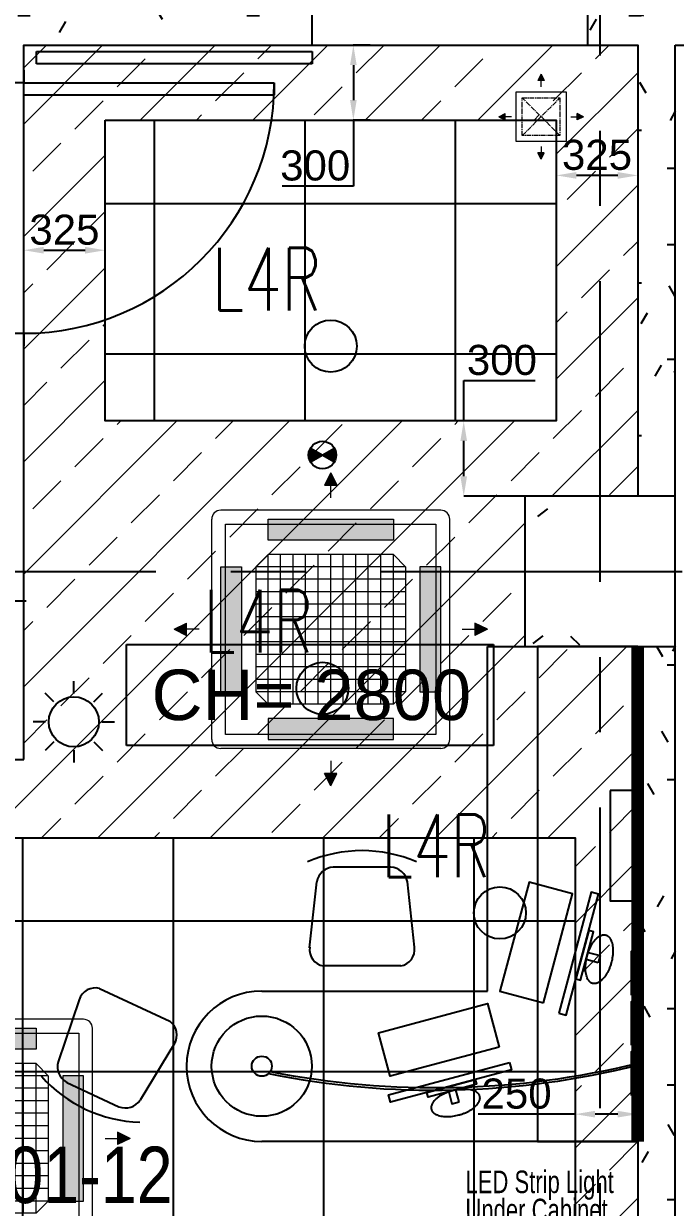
# Model space of a CAD drawing. Header units: millimetres. Extents: x -92759 to 184353, y -15225 to 86714.
# Drawn here: x -55433 to -52833, y 49804 to 54527 of the extents above; entities that cross this region are included whole.
import ezdxf

# ---------------------------------------------------------------- set-up
doc = ezdxf.new("R2010")
doc.units = ezdxf.units.MM
for name, pattern in [('CENTER2', [28.574999999999996, 19.05, -3.174999999999999, 3.174999999999999, -3.174999999999999]), ('HIDDEN', [0.375, 0.25, -0.125]), ('IDA - Grid Line', [2100, 1200, -300, 300, -300])]:
    doc.linetypes.add(name, pattern=pattern)
doc.layers.get('Defpoints').update_dxf_attribs({"color": 8})
for name, color, linetype in [('0-1', 9, 'Continuous'), ('0-Motion Sensor', 1, 'Continuous'), ('A-_DOOR----_E', 8, 'Continuous'), ('A-_ROOMNAME_A', 8, 'Continuous'), ('A-_WALL----_H-1', 9, 'Continuous'), ('A-_WALLPRTN_E', 8, 'Continuous'), ('A-PATT-CONC', 8, 'Continuous'), ('AAG_Dimension', 7, 'Continuous'), ('E-_LITG _ CKT -DB', 1, 'HIDDEN'), ('E-legend', 1, 'Continuous'), ('HF', 7, 'Continuous'), ('HF Text', 7, 'Continuous'), ('M-ACMV_FCU', 5, 'Continuous'), ('S-_COLN----_E', 8, 'Continuous')]:
    doc.layers.add(name, color=color, linetype=linetype)
for name, color, linetype, true_color in [('1599_FURN_RHH_BLK8 _NEW__1ST STY_dwg _2_-1', 7, 'Continuous', 0xaaaaaa), ('A-_DETA----_ED-2', 1, 'Continuous', 0xff0000), ('A-_FURN--1', 7, 'Continuous', 0xaaaaaa), ('A-_FURN--3', 7, 'Continuous', 0xaaaaaa), ('A-_FURN--4', 7, 'Continuous', 0xaaaaaa), ('E-_FIREALAM_E-1', 1, 'Continuous', 0xff0000), ('S-_ANOTGRID_E-1', 9, 'IDA - Grid Line', 0x808080)]:
    doc.layers.add(name, color=color, linetype=linetype, true_color=true_color)
for name, color, linetype, lineweight in [('HFI 9MM FPB', 94, 'Continuous', 5), ('M-ACMV_FAD', 3, 'Continuous', 18), ('M-ACMV_FAG', 3, 'Continuous', 25)]:
    doc.layers.add(name, color=color, linetype=linetype, lineweight=lineweight)
doc.styles.add('Arial', font='arial.ttf')
doc.styles.add('Arial Narrow_2', font='ARIALN.TTF', dxfattribs={"height": 224.9999999999997})
doc.styles.add('Arial_4', font='arial.ttf', dxfattribs={"height": 1.8})
doc.styles.add('Simplex', font='simplex_.ttf', dxfattribs={"width": 0.7, "height": 449.9999999999998})
doc.styles.get("Standard").update_dxf_attribs({"font": 'arial.ttf'})
doc.dimstyles.get("Standard").update_dxf_attribs({"dimtxt": 0.18, "dimasz": 0.18, "dimexe": 0.18, "dimexo": 0.0625, "dimgap": 0.09, "dimtad": 0, "dimtih": 1, "dimtoh": 1, "dimdec": 4, "dimzin": 0, "dimdsep": 46, "dimtxsty": 'Standard', "dimcen": 0.09, "dimadec": 0, "dimazin": 0, "dimtfac": 1, "dimtdec": 4, "dimtofl": 0, "dimtmove": 0, "dimatfit": 3, "dimfxl": 1, "dimtolj": 1, "dimtzin": 0, "dimarcsym": 0})
pattern_1 = [(0, (-11870.95033970803, 40538.29041519728), (609.6, 152.4), [50.292, -406.908, 50.292, -406.908, -2438.4]), (0, (-11870.95033970803, 40538.29041519728), (609.6, 152.4), [-914.4, 50.292, -864.1080000000001, 50.292, -406.908, -1066.8]), (0, (-11870.95033970803, 40538.29041519728), (609.6, 152.4), [-2286, 50.292, -254.508, 50.292, -711.7080000000001]), (120, (-11642.35033970803, 40614.49041519727), (-436.7822715367483, 451.7290861469939), [50.29199999999999, -406.9079999999999, 50.29199999999999, -406.9079999999999, -2438.399999999999]), (120, (-11642.35033970803, 40614.49041519727), (-436.7822715367483, 451.7290861469939), [-914.3999999999997, 50.29199999999999, -864.1079999999998, 50.29199999999999, -406.9079999999999, -1066.799999999999]), (120, (-11642.35033970803, 40614.49041519727), (-436.7822715367483, 451.7290861469939), [-2285.999999999999, 50.29199999999999, -254.5079999999999, 50.29199999999999, -711.7079999999999]), (240, (-11566.15033970803, 40919.29041519728), (-172.8177284632514, -604.1290861469938), [50.292, -406.908, 50.292, -406.908, -2438.4]), (240, (-11566.15033970803, 40919.29041519728), (-172.8177284632514, -604.1290861469938), [-914.4, 50.292, -864.1080000000001, 50.292, -406.908, -1066.8]), (240, (-11566.15033970803, 40919.29041519728), (-172.8177284632514, -604.1290861469938), [-2286, 50.292, -254.508, 50.292, -711.7080000000001])]

# ---------------------------------------------------------------- blocks, each defined once
blk = doc.blocks.new('IDA - Strobe Light - IDA - Strobe Light-8826107-BLK8_RHH_1ST STOREY PLAN')
at = {"layer": 'A-_DETA----_ED-2'}
for p, q in [((-3.537799099273752e-13, 312.4999999999995), (-3.537799099273752e-13, 362.4999999999995)), ((-79.54951288348698, 279.549512883486), (-114.9048519428144, 314.9048519428134)), ((79.54951288348606, 279.5495128834863), (114.9048519428134, 314.9048519428138)), ((-112.5000000000004, 199.9999999999995), (-162.5000000000003, 199.9999999999995)), ((112.4999999999997, 199.9999999999995), (162.4999999999997, 199.9999999999995)), ((-79.54951288348677, 120.4504871165127), (-114.9048519428141, 85.09514805718528)), ((79.54951288348626, 120.4504871165129), (114.9048519428137, 85.09514805718557)), ((-3.537799099273752e-13, 87.4999999999995), (-3.537799099273752e-13, 37.4999999999995))]:
    blk.add_line(p, q, dxfattribs=at)
blk.add_circle((-3.60338529980185e-13, 199.9999999999995), 99.99999999999993, dxfattribs=at)
blk = doc.blocks.new('IDA - Rectangle Column - 600W X 600D-V11-BLK8_RHH_1ST STOREY PLAN')
at = {"layer": 'S-_COLN----_E'}
h = blk.add_hatch(dxfattribs=at)
h.set_pattern_fill('FP_16', color=256, style=0, pattern_type=2)
h.set_pattern_definition([(49.99999999999999, (-1670.95, 20738.29), (1093.104430267475, -95.63411695947559), [114.3, -1257.3]), (355, (-1670.95, 20738.29), (-211.4574664150782, 1146.340905781224), [91.44, -1005.84]), (100.451, (-1579.858, 20730.321), (881.6559934061535, 1050.700308316319), [97.14, -1068.54]), (46.184, (-1670.95, 21043.09), (1626.474720277597, -252.2567880155302), [171.45, -1885.95]), (96.636, (-1535.411, 21022.069), (1424.415804803049, 1484.565381831424), [145.71, -1602.811]), (351.184, (-1670.95, 21043.09), (1424.429764516642, 1484.551388825616), [137.16, -1508.76]), (21, (-1518.55, 20966.89), (909.686336747598, -613.5910270951945), [114.3, -1257.3]), (326, (-1518.55, 20966.89), (370.8122318562428, 1105.12896128723), [91.44, -1005.84]), (71.45100000000001, (-1442.743, 20915.758), (1280.503324218127, 491.5278885997479), [97.14, -1068.54]), (37.50000000000001, (-1670.95, 20738.29), (18.53133908059709, 507.3302701573009), [50.292, -943.3560000000001, 50.292, -970.788, -1009.65]), (37.50000000000001, (-1670.95, 20738.29), (18.53133908059709, 507.3302701573009), [-2014.728, 50.292, -959.3580000000001]), (7.499999999999999, (-1670.95, 20738.29), (400.9177506676237, 601.0836210924509), [50.292, -531.876, 50.292, -920.4960000000001, -384.81]), (7.499999999999999, (-1670.95, 20738.29), (400.9177506676237, 601.0836210924509), [-1552.956, 50.292, -334.518]), (327.5, (-2010.802, 20738.29), (813.5451503241984, -34.37370723354661), [50.292, -330.708, 50.292, -2715.768]), (327.5, (-2010.802, 20738.29), (813.5451503241984, -34.37370723354661), [-431.292, -1138.428, 50.292, -1527.048]), (317.5, (-2163.202, 20738.29), (888.7754689953813, 152.5599537134181), [50.292, -445.008, 50.292, -739.14, -1120.14]), (317.5, (-2163.202, 20738.29), (888.7754689953813, 152.5599537134181), [-1284.732, 50.292, -1069.848])])
h.paths.add_polyline_path([(299.9999999999924, -300.0000000000184), (299.9999999999924, 299.9999999999751), (-300.0000000000011, 299.9999999999751), (-300.0000000000011, -300.0000000000184)])
for p, q in [((300.0000000000001, 300.0000000000001), (-299.9999999999998, 300.0000000000001)), ((-299.9999999999998, 300.0000000000001), (-299.9999999999998, -299.9999999999999)), ((300.0000000000001, -299.9999999999999), (300.0000000000001, 300.0000000000001)), ((-299.9999999999998, -299.9999999999999), (300.0000000000001, -299.9999999999999))]:
    blk.add_line(p, q, dxfattribs=at)
blk = doc.blocks.new('IDA - F - Single - Swing1 - 1100L X 2200H -TD-03-10510365-BLK8_RHH_1ST STOREY PLAN')
at = {"layer": 'A-_DOOR----_E'}
for p, q in [((-550.0000000000018, 75.00000000045367), (-500.0000000000019, 75.00000000045382)), ((-500.0000000000019, 75.00000000045382), (-500.0000000000014, -75.00000000048006)), ((499.9999999999973, 75.00000000045706), (549.999999999998, 75.00000000045722)), ((499.9999999999977, -75.00000000047682), (499.9999999999973, 75.00000000045706)), ((-500.0000000000014, -75.00000000048006), (-550.0000000000014, -75.00000000048021)), ((449.999999999996, -75.00000000000688), (499.999999999996, -75.00000000000688)), ((449.999999999996, -1075.000000000007), (449.999999999996, -75.0000000000069)), ((499.999999999996, -75.00000000000688), (499.999999999996, -1075.000000000007)), ((549.9999999999984, -75.00000000047666), (499.9999999999977, -75.00000000047682)), ((499.999999999996, -1075.000000000007), (449.999999999996, -1075.000000000007))]:
    blk.add_line(p, q, dxfattribs=at)
blk.add_arc((499.9999999999996, -75.0000000000127), 999.9999999999953, 179.9999999999999, 269.9999999999995, dxfattribs=at)
blk = doc.blocks.new('One-Pane_Sliding_Door_4854 - B8-SD04 1100x2200-10511346-BLK8_RHH_1ST STOREY PLAN')
at = {"layer": 'A-_DOOR----_E'}
for p, q in [((-549.9999999999999, 150.0000000000082), (-1650, 150.0000000000082)), ((-1650, 150.0000000000082), (-1650, 100.0000000000082)), ((-549.9999999999999, 100.0000000000082), (-549.9999999999999, 150.0000000000082)), ((-1650, 100.0000000000082), (-549.9999999999998, 100.0000000000082))]:
    blk.add_line(p, q, dxfattribs=at)
blk = doc.blocks.new('1599_FURN_RHH_BLK8 _NEW__1ST STY_dwg _2_-10346281-BLK8_RHH_1ST STOREY PLAN')
at = {"layer": 'A-_FURN--1', "flags": 128}
for points in [[(-17530.10285364324, -28690.6711708104), (-17530.10285364324, -28515.6711708104), (-17505.10285364324, -28515.6711708104), (-17505.10285364324, -28690.6711708104)], [(-17530.10285364324, -28890.6711708104), (-17530.10285364324, -28715.6711708104), (-17505.10285364324, -28715.6711708104), (-17505.10285364324, -28890.6711708104)], [(-17530.10285364324, -29090.6711708104), (-17530.10285364324, -28915.6711708104), (-17505.10285364324, -28915.6711708104), (-17505.10285364324, -29090.6711708104)]]:
    blk.add_lwpolyline(points, close=True, dxfattribs=at)
at = {"layer": 'A-_FURN--3', "flags": 128}
for points in [[(-17615.10285363859, -27874.04638757573), (-17615.10285363859, -28314.04638757573), (-17505.10285363486, -28314.04638757573), (-17505.10285363486, -27874.04638757573)], [(-17881.2362048924, -28720.65111020456), (-17764.76763459807, -28285.98448837378), (-17938.63428333076, -28239.39706025615), (-18055.10285362462, -28674.06368208693)], [(-18058.51542550605, -28897.93033081914), (-18493.1820473359, -29014.39890111533), (-18539.76947545446, -28840.53225238311), (-18105.10285362462, -28724.06368208693)]]:
    blk.add_lwpolyline(points, close=True, dxfattribs=at)
at = {"layer": 'A-_FURN--3'}
for radius in [200, 40]:
    blk.add_circle((-19005.10285343649, -28974.06368208693), radius, dxfattribs=at)
for centre, radius, start, end in [((-18316.46919897152, -25751.97374033991), 3317.939173582517, 258.5021910338344, 284.1546062683701), ((-18313.12139705429, -25661.99686428781), 3397.527970790316, 258.8326290538036, 283.758230804672)]:
    blk.add_arc(centre, radius, start, end, dxfattribs=at)
at = {"layer": 'A-_FURN--4'}
for p, q in [((-18105.10285362462, -27299.06368208697), (-17505.10285362462, -27299.06368208697)), ((-18105.10285362462, -28674.06368208693), (-18105.10285362462, -27299.06368208697)), ((-17505.10285362462, -27299.06368208697), (-17905.10285362462, -27299.06368208697)), ((-17905.10285362462, -27299.06368208697), (-17905.10285362462, -29274.0636820869)), ((-17505.10285362462, -29274.06368208693), (-17505.10285362462, -27299.06368208697)), ((-17505.10285362462, -27299.06368208697), (-17505.10285362462, -29274.0636820869)), ((-18490.10285353073, -28179.66368208699), (-18720.10285353073, -28179.66368208699)), ((-18814.2028535307, -28501.66368208699), (-18786.00285353075, -28238.56368208701)), ((-18396.2028535307, -28499.76368208697), (-18424.2028535307, -28238.56368208696)), ((-18450.40285353077, -28574.06368208702), (-18759.8028535308, -28574.06368208702)), ((-19652.54734936025, -28664.22741244185), (-19372.13572005235, -28794.98550262708)), ((-19733.06976826541, -28708.66017123159), (-19818.08104019746, -28957.22107653347)), ((-19005.10285343649, -28674.06368208693), (-18105.10285362462, -28674.06368208693)), ((-19353.43013858848, -28883.59261984738), (-19490.178882849, -29110.12436363435)), ((-19783.24757264904, -29038.45314863896), (-19574.79678163154, -29135.65534884129)), ((-18105.10285362462, -29274.06368208693), (-19005.10285343649, -29274.06368208693)), ((-17505.10285362462, -29274.06368208693), (-18105.10285362462, -29274.06368208693)), ((-17905.10285362462, -29274.06368208693), (-17505.10285362462, -29274.06368208693))]:
    blk.add_line(p, q, dxfattribs=at)
at = {"layer": 'A-_FURN--4', "flags": 128}
for points in [[(-17820.09187318152, -28762.91658901701), (-17791.11409839289, -28770.68116037022), (-17661.70457583934, -28287.71824722632), (-17690.68235062796, -28279.9536758731)], [(-17752.29124162684, -28625.79228642705), (-17732.97272510111, -28630.9686673292), (-17681.20891607966, -28437.78350207163), (-17700.52743260539, -28432.60712116949)], [(-17662.67681495257, -28561.80592435009), (-17710.97310626699, -28548.86497209473), (-17703.20853491378, -28519.8871973061), (-17654.91224359936, -28532.82814956146)], [(-18016.24994668993, -28959.07466253349), (-18008.48537533713, -28988.05243732223), (-18491.44828848285, -29117.46195986903), (-18499.21285983565, -29088.48418508029)], [(-18153.37424928084, -29026.87529408628), (-18148.19786837895, -29046.19381061211), (-18341.38303363725, -29097.95761963082), (-18346.55941453914, -29078.639103105)], [(-18217.36061135906, -29116.48972075964), (-18230.30156361376, -29068.19342944506), (-18259.2793384025, -29075.95800079787), (-18246.33838614781, -29124.25429211244)]]:
    blk.add_lwpolyline(points, close=True, dxfattribs=at)
at = {"layer": 'A-_FURN--4'}
for centre, radius, start, end in [((-18605.15285353077, -28661.76836958709), 547.7046897823443, 66.66492777636732, 113.3350694454849), ((-18715.48662153381, -28251.14449174058), 71.6297127355845, 93.69503333225596, 169.8842861097128), ((-18494.71908552764, -28251.14449174058), 71.62971273558156, 10.11571389028722, 86.30496666774403), ((-18748.93307301082, -28509.21567260947), 65.75269166924794, 171.7350638884461, 260.4845777791185), ((-18461.27263405075, -28509.21567260947), 65.75269166924794, 279.5154222208815, 8.26493611155396), ((-19670.10193567496, -28727.59343615385), 65.75269166924858, 74.51542221938436, 163.2649361109883), ((-19005.10285343649, -28974.06368208693), 300.0000000000018, 90, 270), ((-19409.39303982427, -28849.16399084121), 65.75269166924852, 326.7350638881816, 55.48457777946084), ((-19748.85475011921, -28975.62043816892), 71.62971273557986, 165.1157138894004, 241.3049666681898), ((-19475.23061673838, -28650.140147207), 547.7046897823454, 221.6649277776613, 268.3350694462103), ((-19548.77141311282, -29068.9208304865), 71.62971273558442, 248.6950333330859, 324.8842861100165)]:
    blk.add_arc(centre, radius, start, end, dxfattribs=at)
for points in [[(-17707.09082059038, -28534.37608470042), (-17681.2089160796, -28437.78350207164), (-17632.91262476525, -28450.724454327)], [(-17632.91262476525, -28450.724454327), (-17584.61633345077, -28463.66540658236), (-17610.49823796155, -28560.25798921114)], [(-17684.67643378669, -28643.90961958456), (-17732.97272510099, -28630.96866732918), (-17707.09082059038, -28534.37608470042)], [(-17610.49823796155, -28560.25798921114), (-17636.38014247216, -28656.85057183991), (-17684.67643378669, -28643.90961958456)], [(-18244.79045100813, -29072.07571512147), (-18341.38303363713, -29097.95761963083), (-18328.44208138256, -29146.25391094539)], [(-18135.25691612432, -29094.49010192669), (-18148.19786837889, -29046.1938106121), (-18244.79045100813, -29072.07571512147)], [(-18218.90854649874, -29168.66829775061), (-18122.31596386951, -29142.78639324124), (-18135.25691612432, -29094.49010192669)], [(-18328.44208138256, -29146.25391094539), (-18315.50112912775, -29194.55020225996), (-18218.90854649874, -29168.66829775061)]]:
    blk.add_rational_spline(points, [1, 0.7071067811865476, 1], degree=2, dxfattribs=at)
blk = doc.blocks.new('A$Cb2bf8f38')
at = {"layer": 'A-_WALL----_H-1'}
h = blk.add_hatch(dxfattribs=at)
h.set_pattern_fill('FP_1', color=256, style=0, pattern_type=2)
h.set_pattern_definition(pattern_1)
h.paths.add_polyline_path([(-3950.000000000445, 21899.99999999437), (-1549.000007345134, 21899.99999999437), (-1549.000007345134, 22049.99999999438), (-7750.000000002916, 22049.99999999442), (-7750.000000002916, 21899.99999999442), (-4100.000000000446, 21899.99999999442)])
h.paths.add_polyline_path([(-10249.00000000316, 21899.99999999442), (-9750.000000002869, 21899.99999999442), (-9750.000000002869, 22049.99999999442), (-10249.00000000316, 22049.99999999442)])
h.paths.add_polyline_path([(-12500.00000000014, 21899.99999999442), (-11449.00000000317, 21899.99999999442), (-11449.00000000317, 22049.99999999442), (-14899.99999999946, 22049.99999999442), (-14899.99999999946, 21899.99999999442), (-12575.0000000001, 21899.99999999445)])
h = blk.add_hatch(dxfattribs=at)
h.set_pattern_fill('FP_1', color=256, style=0, pattern_type=2)
h.set_pattern_definition(pattern_1)
h.paths.add_polyline_path([(-9900.000000000453, 16024.99999999503), (-9900.000000000453, 19499.99999999479), (-10050.00000000045, 19499.99999999479), (-10050.00000000045, 16024.99999999503)])
h.paths.add_polyline_path([(-10050.00000000045, 20099.99999999479), (-9900.000000000453, 20099.99999999479), (-9900.000000000453, 21899.99999999442), (-10050.00000000045, 21899.99999999442)])
at = {"layer": 'A-_WALLPRTN_E'}
for p, q in [((-11349.00000000316, 21899.99999999443), (-11349.00000000316, 22049.99999999443)), ((-10249.00000000316, 21899.99999999443), (-10249.00000000316, 22049.99999999443)), ((-12500.00000000014, 21899.99999999443), (-11349.00000000316, 21899.99999999444)), ((-10249.00000000316, 21899.99999999444), (-10050.00000000045, 21899.99999999447)), ((-10050.00000000045, 21899.99999999443), (-10050.00000000045, 20099.99999999481)), ((-9900.000000000453, 20099.99999999481), (-9900.000000000453, 21899.99999999443)), ((-9900.000000000453, 21899.99999999443), (-9750.000000002878, 21899.99999999443)), ((-10050.00000000045, 19499.99999999481), (-10050.00000000045, 16024.99999999506)), ((-9900.000000000453, 16024.99999999506), (-9900.000000000453, 19499.99999999481))]:
    blk.add_line(p, q, dxfattribs=at)
at = {"layer": 'S-_ANOTGRID_E-1'}
for p, q in [((-10200.00000000044, -20141.41303295737), (-10200.00000000044, 53272.8020007598)), ((-38373.07310524902, 19799.99999999477), (13584.69335650013, 19799.99999999477))]:
    blk.add_line(p, q, dxfattribs=at)
at = {"layer": '1599_FURN_RHH_BLK8 _NEW__1ST STY_dwg _2_-1'}
blk.add_blockref('1599_FURN_RHH_BLK8 _NEW__1ST STY_dwg _2_-10346281-BLK8_RHH_1ST STOREY PLAN', (7455.102853621805, 46800.00000000382), dxfattribs=at)
at = {"layer": 'A-_DOOR----_E', "xscale": -1, "rotation": 180}
blk.add_blockref('One-Pane_Sliding_Door_4854 - B8-SD04 1100x2200-10511346-BLK8_RHH_1ST STOREY PLAN', (-10799.00000000316, 21974.99999999444), dxfattribs=at)
at = {"layer": 'A-_DOOR----_E', "rotation": 89.99999999999991}
blk.add_blockref('IDA - F - Single - Swing1 - 1100L X 2200H -TD-03-10510365-BLK8_RHH_1ST STOREY PLAN', (-12575.00000000014, 21249.99999999444), dxfattribs=at)
at = {"layer": 'E-_FIREALAM_E-1', "rotation": 269.9999999999968}
blk.add_blockref('IDA - Strobe Light - IDA - Strobe Light-8826107-BLK8_RHH_1ST STOREY PLAN', (-12500.00000000014, 19199.99999999463), dxfattribs=at)
at = {"layer": 'S-_COLN----_E'}
blk.add_blockref('IDA - Rectangle Column - 600W X 600D-V11-BLK8_RHH_1ST STOREY PLAN', (-10200.00000000044, 19799.99999999482), dxfattribs=at)
at = {"layer": 'A-_ROOMNAME_A', "insert": (-12750.90449955158, 17504.83332770185), "char_height": 224.9999999999997, "width": 1058.227499999999, "attachment_point": 1, "style": 'Arial Narrow_2'}
blk.add_mtext('R01-12', dxfattribs=at)
blk = doc.blocks.new('*D619')
at = {"layer": 'AAG_Dimension', "color": 0, "lineweight": -2, "transparency": 16777216}
for p, q in [((-927.8985148519278, 479179.9193138212), (-927.8985148519278, 479144.2292406703)), ((-779.0496602921194, 479179.9193138212), (-779.0496602921194, 479144.2292406703)), ((-1007.898514851928, 479144.4092406703), (-1381.97764172778, 479144.4092406703)), ((-699.0496602921194, 479144.4092406703), (-619.0496602921194, 479144.4092406703))]:
    blk.add_line(p, q, dxfattribs=at)
at = {"layer": 'AAG_Dimension', "color": 0, "transparency": 16777216}
for points in [[(-1007.898514851928, 479157.7425740036), (-1007.898514851928, 479131.075907337), (-927.8985148519278, 479144.4092406703)], [(-699.0496602921194, 479157.7425740036), (-699.0496602921194, 479131.075907337), (-779.0496602921194, 479144.4092406703)]]:
    blk.add_solid(points, dxfattribs=at)
at = {"layer": 'Defpoints', "color": 0, "transparency": 16777216}
for p in [(-927.8985148519278, 479179.9818138212), (-779.0496602921194, 479179.9818138212), (-927.8985148519278, 479144.4092406703)]:
    blk.add_point(p, dxfattribs=at)
at = {"layer": 'AAG_Dimension', "color": 152, "true_color": 0x2776bb, "transparency": 16777216, "insert": (-1234.938078289854, 479225.6779991969), "char_height": 120, "attachment_point": 5, "style": 'Arial'}
blk.add_mtext('\\A1;149', dxfattribs=at)
blk = doc.blocks.new('*D623')
at = {"layer": 'AAG_Dimension', "color": 0, "lineweight": -2, "transparency": 16777216}
for p, q in [((-629.0496602920612, 480543.2732059765), (-629.0496602920612, 480543.3907059765)), ((-549.0496602920612, 480543.2107059765), (-383.975277916863, 480543.2107059765)), ((-303.975277916863, 480543.2732059765), (-303.975277916863, 480543.3907059765))]:
    blk.add_line(p, q, dxfattribs=at)
at = {"layer": 'AAG_Dimension', "color": 0, "transparency": 16777216}
for points in [[(-549.0496602920612, 480556.5440393098), (-549.0496602920612, 480529.8773726432), (-629.0496602920612, 480543.2107059765)], [(-383.975277916863, 480556.5440393098), (-383.975277916863, 480529.8773726432), (-303.975277916863, 480543.2107059765)]]:
    blk.add_solid(points, dxfattribs=at)
at = {"layer": 'Defpoints', "color": 0, "transparency": 16777216}
for p in [(-629.0496602920612, 480543.2107059765), (-303.975277916863, 480543.2107059765), (-303.975277916863, 480543.2107059765)]:
    blk.add_point(p, dxfattribs=at)
at = {"layer": 'AAG_Dimension', "color": 152, "true_color": 0x2776bb, "transparency": 16777216, "insert": (-466.5124691044621, 480624.5203921975), "char_height": 120, "attachment_point": 5, "style": 'Arial'}
blk.add_mtext('\\A1;325', dxfattribs=at)
blk = doc.blocks.new('*D624')
at = {"layer": 'AAG_Dimension', "color": 0, "lineweight": -2, "transparency": 16777216}
for p, q in [((752.743337360662, 481361.7095847972), (686.2289891252507, 481361.7095847972)), ((686.4089891252507, 481281.7095847972), (686.4089891252507, 481142.2015427476)), ((752.743337360662, 481062.2015427476), (686.2289891252507, 481062.2015427476)), ((686.4089891252507, 481062.2015427476), (686.4089891252509, 480799.4413415827)), ((686.4089891252509, 480799.4413415827), (401.7705170925087, 480799.4413415827))]:
    blk.add_line(p, q, dxfattribs=at)
at = {"layer": 'AAG_Dimension', "color": 0, "transparency": 16777216}
for points in [[(673.0756557919174, 481281.7095847972), (699.7423224585841, 481281.7095847972), (686.4089891252507, 481361.7095847972)], [(673.0756557919174, 481142.2015427476), (699.7423224585841, 481142.2015427476), (686.4089891252507, 481062.2015427476)]]:
    blk.add_solid(points, dxfattribs=at)
at = {"layer": 'Defpoints', "color": 0, "transparency": 16777216}
for p in [(752.805837360662, 481361.7095847972), (686.4089891252507, 481062.2015427476), (752.805837360662, 481062.2015427476)]:
    blk.add_point(p, dxfattribs=at)
at = {"layer": 'AAG_Dimension', "color": 152, "true_color": 0x2776bb, "transparency": 16777216, "insert": (534.0897531090159, 480880.7510278036), "char_height": 120, "attachment_point": 5, "style": 'Arial'}
blk.add_mtext('\\A1;300', dxfattribs=at)
blk = doc.blocks.new('*D625')
at = {"layer": 'AAG_Dimension', "color": 0, "lineweight": -2, "transparency": 16777216}
for p, q in [((1496.024712512866, 480843.2232210645), (1496.024712512866, 480841.6167535211)), ((1740.95033970756, 480841.7967535211), (1576.024712512866, 480841.7967535211)), ((1820.95033970756, 480843.2232210645), (1820.95033970756, 480841.6167535211))]:
    blk.add_line(p, q, dxfattribs=at)
at = {"layer": 'AAG_Dimension', "color": 0, "transparency": 16777216}
for points in [[(1576.024712512866, 480855.1300868544), (1576.024712512866, 480828.4634201878), (1496.024712512866, 480841.7967535211)], [(1740.95033970756, 480855.1300868544), (1740.95033970756, 480828.4634201878), (1820.95033970756, 480841.7967535211)]]:
    blk.add_solid(points, dxfattribs=at)
at = {"layer": 'Defpoints', "color": 0, "transparency": 16777216}
for p in [(1496.024712512866, 480843.2857210645), (1496.024712512866, 480841.7967535211), (1820.95033970756, 480843.2857210645)]:
    blk.add_point(p, dxfattribs=at)
at = {"layer": 'AAG_Dimension', "color": 152, "true_color": 0x2776bb, "transparency": 16777216, "insert": (1658.487526110213, 480923.1064397421), "char_height": 120, "attachment_point": 5, "style": 'Arial'}
blk.add_mtext('\\A1;325', dxfattribs=at)
blk = doc.blocks.new('*D626')
at = {"layer": 'AAG_Dimension', "color": 0, "lineweight": -2, "transparency": 16777216}
for p, q in [((1126.665531120108, 479862.2015427472), (1126.665531120108, 480023.5112289677)), ((1126.665531120108, 480023.5112289677), (1411.30400315285, 480023.5112289677)), ((1370.887839707939, 479862.2015427472), (1126.485531120108, 479862.2015427472)), ((1126.665531120108, 479641.7095847976), (1126.665531120108, 479782.2015427472)), ((1370.887839707939, 479561.7095847976), (1126.485531120108, 479561.7095847976))]:
    blk.add_line(p, q, dxfattribs=at)
at = {"layer": 'AAG_Dimension', "color": 0, "transparency": 16777216}
for points in [[(1113.332197786775, 479782.2015427472), (1139.998864453441, 479782.2015427472), (1126.665531120108, 479862.2015427472)], [(1113.332197786775, 479641.7095847976), (1139.998864453442, 479641.7095847976), (1126.665531120108, 479561.7095847976)]]:
    blk.add_solid(points, dxfattribs=at)
at = {"layer": 'Defpoints', "color": 0, "transparency": 16777216}
for p in [(1126.665531120108, 479862.2015427472), (1370.950339707939, 479862.2015427472), (1370.950339707939, 479561.7095847976)]:
    blk.add_point(p, dxfattribs=at)
at = {"layer": 'AAG_Dimension', "color": 152, "true_color": 0x2776bb, "transparency": 16777216, "insert": (1278.984767136615, 480104.8209151886), "char_height": 120, "attachment_point": 5, "style": 'Arial'}
blk.add_mtext('\\A1;300', dxfattribs=at)
blk = doc.blocks.new('*D630')
at = {"layer": 'AAG_Dimension', "color": 0, "lineweight": -2, "transparency": 16777216}
for p, q in [((1570.950334919777, 477096.3114659297), (1184.183622777894, 477096.3114659297)), ((1570.950334919777, 477096.3739659297), (1570.950334919777, 477096.4914659297)), ((1740.950339705203, 477096.3114659297), (1650.950334919777, 477096.3114659297)), ((1820.950339705203, 477096.3739659297), (1820.950339705203, 477096.4914659297))]:
    blk.add_line(p, q, dxfattribs=at)
at = {"layer": 'AAG_Dimension', "color": 0, "transparency": 16777216}
for points in [[(1650.950334919777, 477109.644799263), (1650.950334919777, 477082.9781325964), (1570.950334919777, 477096.3114659297)], [(1740.950339705203, 477109.644799263), (1740.950339705203, 477082.9781325964), (1820.950339705203, 477096.3114659297)]]:
    blk.add_solid(points, dxfattribs=at)
at = {"layer": 'Defpoints', "color": 0, "transparency": 16777216}
for p in [(1570.950334919777, 477096.3114659297), (1570.950334919777, 477096.3114659297), (1820.950339705203, 477096.3114659297)]:
    blk.add_point(p, dxfattribs=at)
at = {"layer": 'AAG_Dimension', "color": 152, "true_color": 0x2776bb, "transparency": 16777216, "insert": (1337.566978848835, 477177.5802244563), "char_height": 120, "attachment_point": 5, "style": 'Arial'}
blk.add_mtext('\\A1;250', dxfattribs=at)
blk = doc.blocks.new('A$C020d881d')
at = {"layer": 'E-legend', "lineweight": 25}
blk.add_circle((818.6643091849692, 171.9994699180243), 103.8225529415026, dxfattribs=at)
at = {"layer": 'E-legend', "lineweight": 25, "style": 'Simplex', "width": 0.7}
blk.add_text('L4R', height=250, dxfattribs=at).set_placement((345.2158131215483, 314.3464861893663))
blk = doc.blocks.new('Motion Sensor')
at = {"layer": 'E-legend', "lineweight": 25}
h = blk.add_hatch(color=256, dxfattribs=at)
h.dxf.hatch_style = 1
h.paths.add_polyline_path([(10020.95033603635, -17121.62374853581), (9973.309739583374, -17094.11843734937, 0.1316524975873853), (9965.939713663416, -17121.62374853581, 0.1316524975873853), (9973.309739583374, -17149.12905972231)])
h = blk.add_hatch(color=256, dxfattribs=at)
h.dxf.hatch_style = 1
h.paths.add_polyline_path([(10068.59093248929, -17094.11843734937), (10020.95033603635, -17121.62374853581), (10068.59093248929, -17149.12905972231, 0.1316524975873954), (10075.96095840927, -17121.62374853581, 0.1316524975873954)])
for p, q in [((9973.309739583374, -17094.11843734938), (10068.59093248929, -17149.12905972232)), ((9973.309739583374, -17149.12905972232), (10068.59093248929, -17094.11843734938))]:
    blk.add_line(p, q, dxfattribs=at)
blk.add_circle((10020.95033603635, -17121.62374853581), 55.01062237293718, dxfattribs=at)
blk = doc.blocks.new('EL_B8_L1_R4')
at = {"color": 1, "linetype": 'HIDDEN', "ltscale": 40, "const_width": 50}
blk.add_lwpolyline([(742.9431413980201, -21058.34078146523), (742.9431413977873, -23033.34078146517)], dxfattribs=at)
at = {"layer": '0-Motion Sensor'}
blk.add_blockref('Motion Sensor', (-10535.98237917502, -3172.445918148442), dxfattribs=at)
at = {"layer": 'E-_LITG _ CKT -DB', "ltscale": 0.5}
for p in [(-1300.738137871347, -20031.38325982738), (-1333.587418092182, -21396.67069618969), (-625.7381383953616, -22292.84025138317)]:
    blk.add_blockref('A$C020d881d', p, dxfattribs=at)
at = {"color": 1, "linetype": 'HIDDEN', "ltscale": 40, "style": 'Arial', "width": 0.7}
for s, p in [('LED Strip Light', (55.55304280226119, -23239.14624979353)), ('Under Cabinet', (55.55304280226119, -23351.43159195321))]:
    blk.add_text(s, height=90, rotation=0.06266059732457552, dxfattribs=at).set_placement(p)
blk = doc.blocks.new('A$Ca8a76259')
at = {"layer": 'M-ACMV_FCU', "lineweight": 0}
h = blk.add_hatch(color=256, dxfattribs=at)
h.dxf.hatch_style = 1
h.paths.add_polyline_path([(0, 625), (-25, 575), (25, 575)])
h = blk.add_hatch(color=256, dxfattribs=at)
h.dxf.hatch_style = 1
h.paths.add_polyline_path([(250, 356), (250, 439), (-250, 439), (-250, 356)])
h.paths.add_polyline_path([(356, -250), (439, -250), (439, 250), (356, 250)])
h.paths.add_polyline_path([(-356, 250), (-439, 250), (-439, -250), (-356, -250)])
h.paths.add_polyline_path([(-250, -356), (-250, -439), (250, -439), (250, -356)])
h = blk.add_hatch(color=256, dxfattribs=at)
h.dxf.hatch_style = 1
h.paths.add_polyline_path([(-625, 0), (-575, -25), (-575, 25)])
h = blk.add_hatch(color=256, dxfattribs=at)
h.dxf.hatch_style = 1
h.paths.add_polyline_path([(625, 0), (575, 25), (575, -25)])
h = blk.add_hatch(color=256, dxfattribs=at)
h.dxf.hatch_style = 1
h.paths.add_polyline_path([(0, -625), (25, -575), (-25, -575)])
for p, q in [((0, 625), (-25, 575)), ((0, 625), (25, 575)), ((-25, 575), (25, 575)), ((0, 525), (0, 575)), ((439, 475), (-439, 475)), ((439, 475), (439, 475)), ((-475, 439), (-475, -439)), ((475, 439), (475, 439)), ((475, 439), (475, -439)), ((-298.5, 250), (-250, 298.5)), ((-250, 298.5), (250, 298.5)), ((-250, 298.5), (-250, -298.5)), ((-200, 298.5), (-200, -298.5)), ((-150, 298.5), (-150, -298.5)), ((-100, 298.5), (-100, -298.5)), ((-50, 298.5), (-50, -298.5)), ((0, 298.5), (0, -298.5)), ((50, 298.5), (50, -298.5)), ((100, 298.5), (100, -298.5)), ((150, 298.5), (150, -298.5)), ((200, 298.5), (200, -298.5)), ((250, 298.5), (298.5, 250)), ((250, 298.5), (250, -298.5)), ((-298.5, 250), (-298.5, -250)), ((298.5, 250), (-298.5, 250)), ((298.5, 250), (298.5, -250)), ((298.5, 200), (-298.5, 200)), ((298.5, 150), (-298.5, 150)), ((298.5, 100), (-298.5, 100)), ((298.5, 50), (-298.5, 50)), ((-625, 0), (-575, 25)), ((-625, 0), (-575, -25)), ((-575, -25), (-575, 25)), ((-525, 0), (-575, 0)), ((298.5, 0), (-298.5, 0)), ((525, 0), (575, 0)), ((575, 25), (575, -25)), ((625, 0), (575, 25)), ((625, 0), (575, -25)), ((298.5, -50), (-298.5, -50)), ((298.5, -100), (-298.5, -100)), ((298.5, -150), (-298.5, -150)), ((298.5, -200), (-298.5, -200)), ((-250, -298.5), (-298.5, -250)), ((298.5, -250), (-298.5, -250)), ((250, -298.5), (298.5, -250)), ((-250, -298.5), (250, -298.5)), ((439, -475), (-439, -475)), ((0, -525), (0, -575)), ((25, -575), (-25, -575)), ((0, -625), (-25, -575)), ((0, -625), (25, -575))]:
    blk.add_line(p, q, dxfattribs=at)
for points in [[(-250, 356), (250, 356), (250, 439), (-250, 439)], [(420, 420), (420, -420), (-420, -420), (-420, 420)], [(-356, 250), (-356, -250), (-439, -250), (-439, 250)], [(356, 250), (356, -250), (439, -250), (439, 250)], [(-250, -356), (250, -356), (250, -439), (-250, -439)]]:
    blk.add_lwpolyline(points, close=True, dxfattribs=at)
for centre, start, end in [((-439, 439), 90, 180), ((439, 439), 0, 90), ((-439, -439), 180, 270), ((439, -439), 270, 0)]:
    blk.add_arc(centre, 36, start, end, dxfattribs=at)
blk = doc.blocks.new('A$C9dcc8b2b')
at = {"layer": 'M-ACMV_FAG', "lineweight": 5}
h = blk.add_hatch(color=3, dxfattribs=at)
h.dxf.hatch_style = 1
h.paths.add_polyline_path([(-12.56448344222736, 143.9112086055247), (12.56448344216915, 143.9112086055247), (0, 169.0401754899358)])
h = blk.add_hatch(color=3, dxfattribs=at)
h.dxf.hatch_style = 1
h.paths.add_polyline_path([(-169.0401754899649, 0), (-143.9112086055102, -12.56448344219825), (-143.9112086055102, 12.5644834422128)])
h = blk.add_hatch(color=3, dxfattribs=at)
h.dxf.hatch_style = 1
h.paths.add_polyline_path([(143.9112086055102, 12.5644834422128), (143.9112086055102, -12.56448344219825), (169.0401754899067, 0)])
h = blk.add_hatch(color=3, dxfattribs=at)
h.dxf.hatch_style = 1
h.paths.add_polyline_path([(0, -169.0401754899358), (12.56448344216915, -143.9112086055247), (-12.56448344222736, -143.9112086055247)])
at = {"layer": 'M-ACMV_FAD', "color": 3, "lineweight": 5}
blk.add_lwpolyline([(-99.5, 99.5), (99.5, 99.5), (99.5, -99.5), (-99.5, -99.5)], close=True, dxfattribs=at)
at = {"layer": 'M-ACMV_FAG', "color": 3, "lineweight": 5}
for p, q in [((0, 169.0401754899358), (-12.56448344222736, 143.9112086055247)), ((12.56448344216915, 143.9112086055247), (-12.56448344222736, 143.9112086055247)), ((0, 169.0401754899358), (12.56448344216915, 143.9112086055247)), ((0, 118.7822417211137), (0, 143.9112086055247)), ((-169.0401754899649, 0), (-143.9112086055102, 12.5644834422128)), ((-169.0401754899649, 0), (-143.9112086055102, -12.56448344219825)), ((-143.9112086055102, -12.56448344219825), (-143.9112086055102, 12.5644834422128)), ((-118.7822417211137, 0), (-143.9112086055102, 0)), ((118.7822417211137, 0), (143.9112086055102, 0)), ((143.9112086055102, -12.56448344219825), (143.9112086055102, 12.5644834422128)), ((169.0401754899067, 0), (143.9112086055102, 12.5644834422128)), ((169.0401754899067, 0), (143.9112086055102, -12.56448344219825)), ((0, -118.7822417211137), (0, -143.9112086055247)), ((12.56448344216915, -143.9112086055247), (-12.56448344222736, -143.9112086055247)), ((0, -169.0401754899358), (-12.56448344222736, -143.9112086055247)), ((0, -169.0401754899358), (12.56448344216915, -143.9112086055247))]:
    blk.add_line(p, q, dxfattribs=at)
at = {"layer": 'M-ACMV_FAG', "color": 3, "linetype": 'CENTER2', "lineweight": 5}
for p, q in [((-75, -75), (75, 75)), ((75, -75), (-75, 75))]:
    blk.add_line(p, q, dxfattribs=at)
blk.add_lwpolyline([(-75, 75), (75, 75), (75, -75), (-75, -75)], close=True, dxfattribs=at)
blk = doc.blocks.new('ACMV_B8L1_R9')
at = {"layer": 'M-ACMV_FAG'}
blk.add_blockref('A$C9dcc8b2b', (236434.5000000019, -55798.90625573448), dxfattribs=at)
at = {"layer": 'M-ACMV_FCU', "lineweight": 5, "rotation": 270}
for p in [(235595.0743775877, -57844.36615086945), (234169.6640042101, -59875.27299373916)]:
    blk.add_blockref('A$Ca8a76259', p, dxfattribs=at)
blk = doc.blocks.new('RCP_B8L1')
at = {"layer": 'A-PATT-CONC'}
h = blk.add_hatch(dxfattribs=at)
h.set_pattern_fill('ANSI37', color=256, scale=189, angle=45)
h.set_pattern_definition([(90, (1496.024712512866, 481062.2015427473), (-600.075, 0), []), (180, (1496.024712512866, 481062.2015427473), (-5.684341886080801e-14, -600.075), [])])
h.paths.add_polyline_path([(-303.975277916863, 481062.2015427473), (1496.024712512866, 481062.2015427473), (1496.024712512866, 479862.201542747), (-303.975277916863, 479862.201542747)])
h = blk.add_hatch(dxfattribs=at)
h.set_pattern_fill('ANSI37', color=256, scale=189, angle=45)
h.set_pattern_definition([(90, (1570.950334919777, 475799.2095826697), (-600.075, 0), []), (180, (1570.950334919777, 475799.2095826697), (-5.684341886080801e-14, -600.075), [])])
h.paths.add_polyline_path([(-2629.049660826757, 478199.2095847974), (1570.950334919777, 478199.2095847974), (1570.950334919777, 475799.2095826697), (-2629.049660826757, 475799.2095826697)])
at = {"layer": 'HFI 9MM FPB'}
h = blk.add_hatch(dxfattribs=at)
h.set_pattern_fill('ANSI33', color=256, scale=50)
h.set_pattern_definition([(45, (1.455191522836685e-11, 0), (-224.5064030267288, 224.5064030267288), []), (45, (224.5065000000177, 0), (-224.5064030267288, 224.5064030267288), [158.75, -79.375])])
h.paths.add_polyline_path([(-629.0496602920321, 478511.7095847973), (-629.0496602920321, 481361.709584797), (1820.95033970759, 481361.709584797), (1820.95033970759, 479561.7095847973), (1370.950339707968, 479561.7095847974), (1370.950339707968, 478962.6459027195), (1820.298206925931, 478962.6459027195), (1821.602472489249, 475486.7095847976), (-2877.745394728714, 475486.7095847981), (-2879.049660292032, 478511.7095847973)])
h.paths.add_polyline_path([(-2629.049660826728, 478199.2095847974), (1570.950334919806, 478199.2095847974), (1570.950334919806, 475799.2095826697), (-2629.049660826728, 475799.2095826697)], flags=16)
h.paths.add_polyline_path([(-303.9752779168339, 481062.2015427473), (1496.024712512895, 481062.2015427473), (1496.024712512895, 479862.201542747), (-303.9752779168339, 479862.201542747)], flags=16)
at = {"layer": 'HF'}
for points in [[(-629.0496602920612, 478511.7095847973), (-629.0496602920612, 481361.709584797), (1820.95033970756, 481361.709584797), (1820.95033970756, 479561.7095847973), (1370.950339707939, 479561.7095847974), (1370.950339707939, 478962.6459027195), (1820.298206925901, 478962.6459027195), (1821.60247248922, 475486.7095847976), (-2877.745394728743, 475486.7095847981), (-2879.049660292061, 478511.7095847973)], [(-303.975277916863, 481062.2015427473), (1496.024712512866, 481062.2015427473), (1496.024712512866, 479862.201542747), (-303.975277916863, 479862.201542747)], [(-2629.049660826757, 478199.2095847974), (1570.950334919777, 478199.2095847974), (1570.950334919777, 475799.2095826697), (-2629.049660826757, 475799.2095826697)]]:
    blk.add_lwpolyline(points, close=True, dxfattribs=at)
at = {"layer": 'HF Text', "insert": (-118.6989903729991, 478869.9673328347), "char_height": 201.462342701253, "width": 1263.346208091493, "attachment_point": 1, "style": 'Arial_4', "bg_fill": 16, "box_fill_scale": 1.5, "bg_fill_color": 256, "bg_fill_transparency": 0}
blk.add_mtext('CH= 2800', dxfattribs=at)
at = {"layer": 'AAG_Dimension'}
for base, p1, p2, picture, middle in [((686.4089891252507, 481062.2015427476), (752.8058373606618, 481361.709584797), (752.8058373606618, 481062.2015427473), '*D624', (534.0897531090159, 480799.4413415826)), ((1126.665531120108, 479862.2015427472), (1370.950339707939, 479561.7095847974), (1370.950339707939, 479862.201542747), '*D626', (1278.984767136615, 480023.5112289676))]:
    dim = blk.add_linear_dim(base=base, p1=p1, p2=p2, angle=90, dimstyle='Standard', dxfattribs=at)
    dim.commit()
    dim.dimension.update_dxf_attribs({"geometry": picture, "text_midpoint": middle, "dimtype": 128})
for base, p1, p2, picture, middle in [((1496.024712512866, 480841.7967535211), (1820.95033970756, 480843.2857210645), (1496.024712512866, 480843.2857210645), '*D625', (1658.487526110213, 480923.1064397421)), ((-303.975277916863, 480543.2107059765), (-629.0496602920612, 480543.2107059765), (-303.975277916863, 480543.2107059765), '*D623', (-466.5124691044621, 480624.5203921975)), ((-927.8985148519278, 479144.4092406703), (-779.0496602921194, 479179.9818138212), (-927.8985148519278, 479179.9818138212), '*D619', (-1234.938078289854, 479225.6779991969)), ((1570.950334919777, 477096.3114659297), (1820.950339705203, 477096.3114659297), (1570.950334919777, 477096.3114659297), '*D630', (1337.566978848835, 477177.5802244563))]:
    dim = blk.add_linear_dim(base=base, p1=p1, p2=p2, dimstyle='Standard', dxfattribs=at)
    dim.commit()
    dim.dimension.update_dxf_attribs({"geometry": picture, "text_midpoint": middle})

msp = doc.modelspace()

# ---------------------------------------------------------------- block references
at = {"layer": '0-1'}
msp.add_blockref('A$Cb2bf8f38', (-42933.02231215651, 32541.23510078315), dxfattribs=at)

# ---------------------------------------------------------------- next in the draw order: block references
at = {"color": 0}
msp.add_blockref('EL_B8_L1_R4', (-53725.94848348013, 73099.57588224312), dxfattribs=at)
at = {"layer": 'A-PATT-CONC', "color": 152, "true_color": 0x2776bb}
msp.add_blockref('RCP_B8L1', (-54803.97265186458, -426920.4744840196), dxfattribs=at)

# ---------------------------------------------------------------- next in the draw order: block references
at = {"layer": 'M-ACMV_FCU', "color": 5}
msp.add_blockref('ACMV_B8L1_R9', (-289803.0223121543, 109954.5972306221), dxfattribs=at)

doc.saveas('drawing.dxf')
